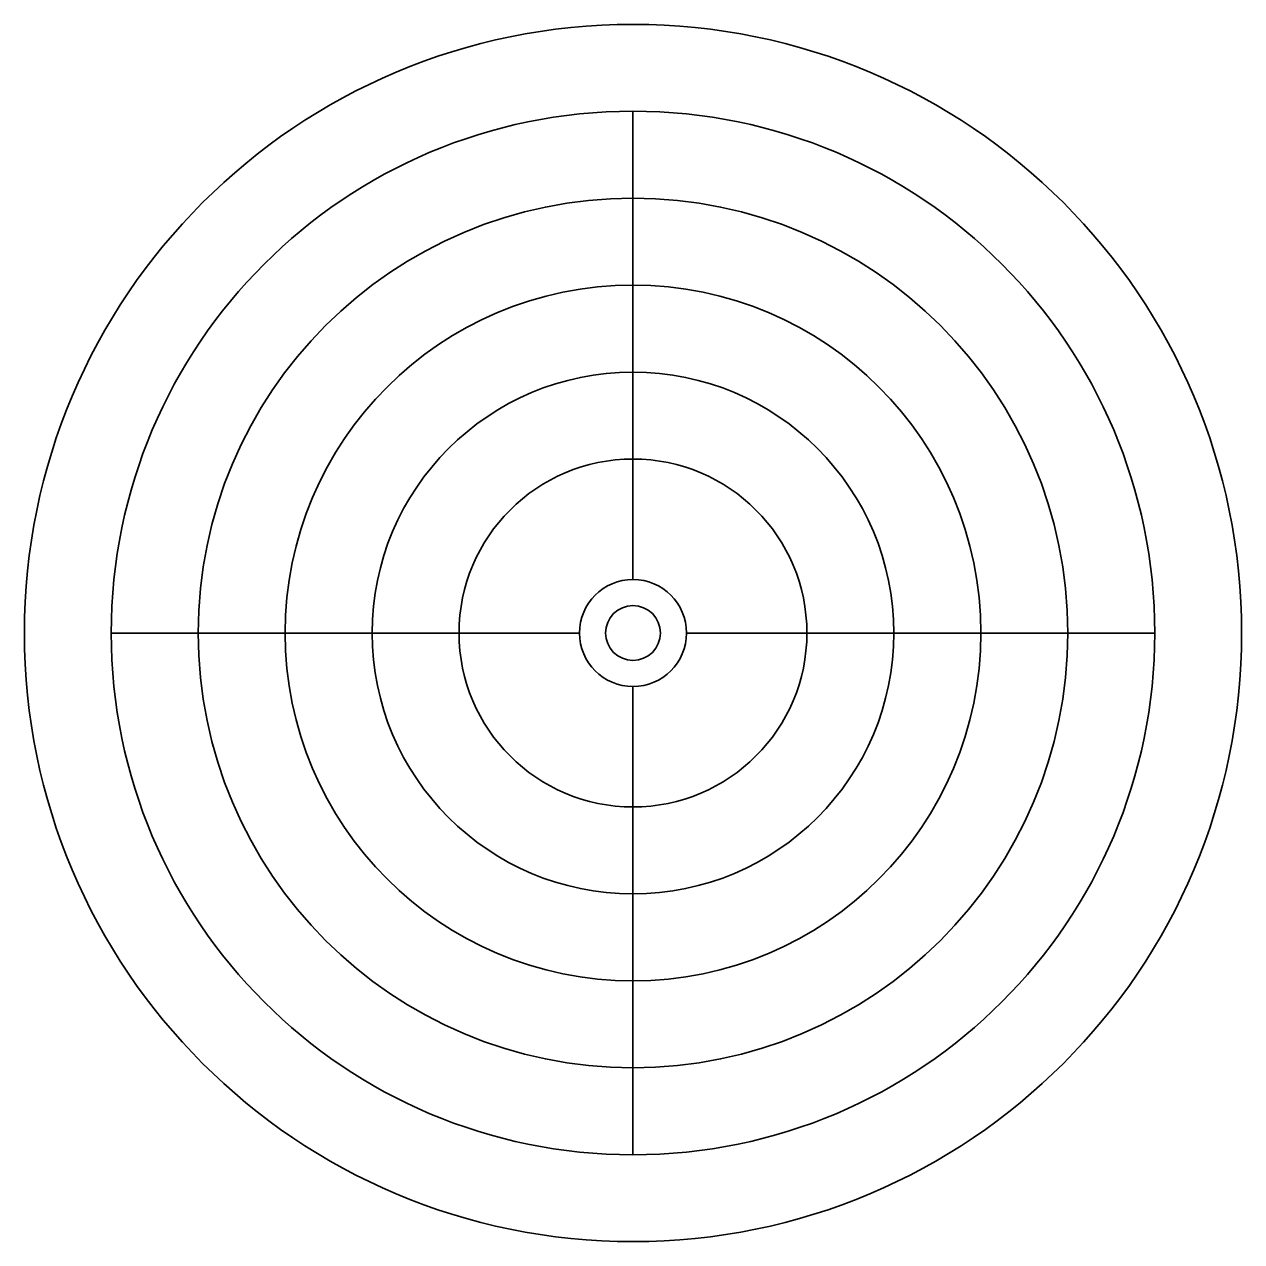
# Model space of a CAD drawing. Header units: millimetres. Extents: x 136.1 to 206.1, y 109.6 to 179.6.
import ezdxf

# ---------------------------------------------------------------- set-up
doc = ezdxf.new("R2010")
doc.units = ezdxf.units.MM

msp = doc.modelspace()

# ---------------------------------------------------------------- linework, layer by layer
at = {"color": 1, "linetype": 'Continuous', "lineweight": 35}
for p, q in [((171.132, 147.683), (171.132, 174.608)), ((168.057, 144.608), (141.132, 144.608)), ((174.207, 144.608), (201.132, 144.608)), ((171.132, 141.533), (171.132, 114.608))]:
    msp.add_line(p, q, dxfattribs=at)
for radius in [35, 30, 25, 20, 15, 10, 3.075, 1.575]:
    msp.add_circle((171.132, 144.608), radius, dxfattribs=at)

doc.saveas('drawing.dxf')
